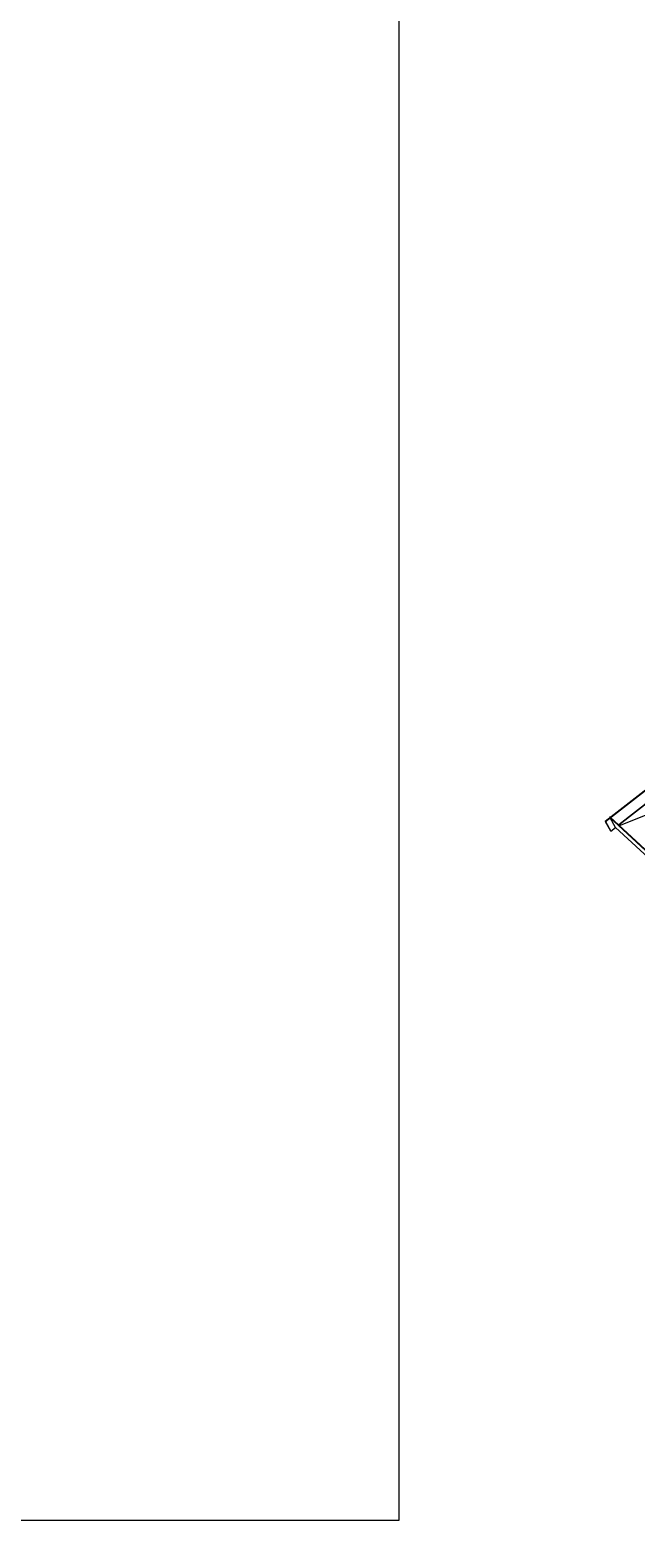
# Model space of a CAD drawing. Header units: millimetres. Extents: x 149544 to 197467, y -3118 to 25363.
# Drawn here: x 185742 to 189369, y -3118 to 5798 of the extents above; entities that cross this region are included whole.
import ezdxf

# ---------------------------------------------------------------- set-up
doc = ezdxf.new("R2010")
doc.units = ezdxf.units.MM
doc.header["$MEASUREMENT"] = 0

msp = doc.modelspace()

# ---------------------------------------------------------------- linework, layer by layer
at = {"color": 0, "linetype": 'Continuous'}
for p, q in [((189264, 1041), (189574.5, 1284)), ((189574.5, 1284), (189264, 1041)), ((189264, 1041), (189574.5, 1284)), ((189268.5, 1036.9), (189614.6, 1176.8)), ((189245.5, 1026.6), (189213.5, 1083.2)), ((189245.5, 1026.6), (190994.2, -595.1))]:
    msp.add_line(p, q, dxfattribs=at)
at = {"color": 2}
msp.add_lwpolyline([(149543.6, -3117.8), (187950.5, -3117.8), (187950.5, 23758.3), (149543.6, 23758.3)], close=True, dxfattribs=at)
at = {"color": 0, "linetype": 'Continuous'}
for points in [[(192276, 3464.8), (192274.1, 3465.9), (189182.8, 1062.6), (189184.8, 1060.8), (192276, 3464.8)], [(192238.6, 3368.8), (192281.6, 3402.5), (192276, 3464.8), (189184.8, 1060.8), (189182.8, 1062.6), (189215.1, 1006), (189217, 1004.3), (189184.8, 1060.8)], [(191018.5, -582), (189211.7, 1089.4), (189209, 1087.3), (191015.8, -584.7), (191018.5, -582)], [(191031.9, -630.1), (191035.1, -633), (191015.8, -584.7), (189209, 1087.3), (189210.8, 1084.3)], [(189184.8, 1060.8), (189217, 1004.3), (189245.5, 1026.6)]]:
    msp.add_lwpolyline(points, dxfattribs=at)

doc.saveas('drawing.dxf')
